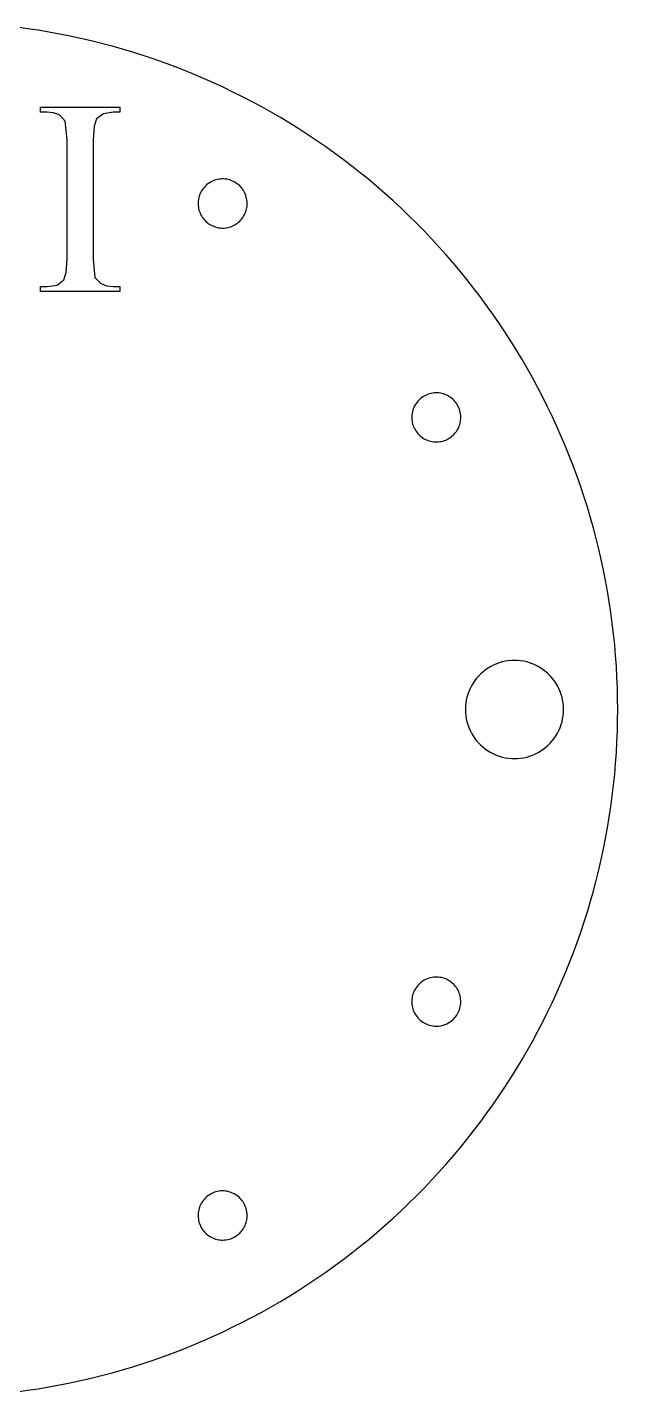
# Model space of a CAD drawing. Extents: x -89 to 89, y -89 to 89.
# Drawn here: x 12.5 to 88.9, y -88.2 to 88.2 of the extents above; entities that cross this region are included whole.
import ezdxf

# ---------------------------------------------------------------- set-up
doc = ezdxf.new("R2010")
doc.units = 0
doc.header["$MEASUREMENT"] = 0
doc.layers.get('0').update_dxf_attribs({"linetype": 'CONTINUOUS'})

msp = doc.modelspace()

# ---------------------------------------------------------------- linework, layer by layer
for p, q in [((12.53, 88.01), (11.14, 88.2)), ((13.91, 87.81), (12.53, 88.01)), ((15.28, 87.58), (13.91, 87.81)), ((16.66, 87.33), (15.28, 87.58)), ((18.03, 87.05), (16.66, 87.33)), ((19.39, 86.76), (18.03, 87.05)), ((20.75, 86.44), (19.39, 86.76)), ((22.11, 86.11), (20.75, 86.44)), ((23.46, 85.75), (22.11, 86.11)), ((24.8, 85.37), (23.46, 85.75)), ((26.14, 84.97), (24.8, 85.37)), ((27.47, 84.55), (26.14, 84.97)), ((28.8, 84.11), (27.47, 84.55)), ((30.11, 83.64), (28.8, 84.11)), ((31.42, 83.16), (30.11, 83.64)), ((32.73, 82.66), (31.42, 83.16)), ((34.02, 82.13), (32.73, 82.66)), ((35.31, 81.59), (34.02, 82.13)), ((36.58, 81.02), (35.31, 81.59)), ((37.85, 80.44), (36.58, 81.02)), ((39.11, 79.83), (37.85, 80.44)), ((40.36, 79.21), (39.11, 79.83)), ((14.22, 77.89), (24.45, 77.89)), ((14.22, 77.24), (14.22, 77.89)), ((24.45, 77.89), (24.45, 77.24)), ((41.6, 78.57), (40.36, 79.21)), ((42.83, 77.9), (41.6, 78.57)), ((44.05, 77.22), (42.83, 77.9)), ((15.07, 77.24), (14.22, 77.24)), ((15.9, 77.13), (15.07, 77.24)), ((16.69, 76.82), (15.9, 77.13)), ((17.41, 76.06), (16.69, 76.82)), ((17.64, 73.66), (17.41, 76.06)), ((21.46, 76.38), (21.13, 75.42)), ((22.33, 77.02), (21.46, 76.38)), ((23.59, 77.24), (22.33, 77.02)), ((24.45, 77.24), (23.59, 77.24)), ((45.25, 76.52), (44.05, 77.22)), ((46.45, 75.8), (45.25, 76.52)), ((21.13, 75.42), (21.02, 73.66)), ((47.64, 75.06), (46.45, 75.8)), ((48.81, 74.3), (47.64, 75.06)), ((49.97, 73.53), (48.81, 74.3)), ((17.64, 58.24), (17.64, 73.66)), ((21.02, 73.66), (21.02, 58.24)), ((51.12, 72.73), (49.97, 73.53)), ((52.25, 71.92), (51.12, 72.73)), ((53.38, 71.09), (52.25, 71.92)), ((54.49, 70.24), (53.38, 71.09)), ((55.58, 69.38), (54.49, 70.24)), ((56.67, 68.5), (55.58, 69.38)), ((35.05, 67.06), (34.95, 66.89)), ((35.16, 67.23), (35.05, 67.06)), ((35.28, 67.39), (35.16, 67.23)), ((35.41, 67.54), (35.28, 67.39)), ((35.55, 67.69), (35.41, 67.54)), ((35.69, 67.82), (35.55, 67.69)), ((35.85, 67.95), (35.69, 67.82)), ((36.01, 68.06), (35.85, 67.95)), ((36.18, 68.17), (36.01, 68.06)), ((36.36, 68.26), (36.18, 68.17)), ((36.54, 68.34), (36.36, 68.26)), ((36.72, 68.42), (36.54, 68.34)), ((36.91, 68.48), (36.72, 68.42)), ((37.11, 68.52), (36.91, 68.48)), ((37.3, 68.56), (37.11, 68.52)), ((37.5, 68.58), (37.3, 68.56)), ((37.7, 68.59), (37.5, 68.58)), ((37.9, 68.59), (37.7, 68.59)), ((38.1, 68.57), (37.9, 68.59)), ((38.3, 68.55), (38.1, 68.57)), ((38.49, 68.51), (38.3, 68.55)), ((38.69, 68.46), (38.49, 68.51)), ((38.88, 68.39), (38.69, 68.46)), ((39.06, 68.32), (38.88, 68.39)), ((39.24, 68.23), (39.06, 68.32)), ((39.41, 68.13), (39.24, 68.23)), ((39.58, 68.02), (39.41, 68.13)), ((39.74, 67.91), (39.58, 68.02)), ((39.89, 67.78), (39.74, 67.91)), ((40.04, 67.64), (39.89, 67.78)), ((40.17, 67.49), (40.04, 67.64)), ((40.3, 67.34), (40.17, 67.49)), ((40.41, 67.17), (40.3, 67.34)), ((40.52, 67), (40.41, 67.17)), ((57.74, 67.6), (56.67, 68.5)), ((58.79, 66.68), (57.74, 67.6)), ((34.6, 65.55), (34.59, 65.35)), ((34.59, 65.35), (34.6, 65.15)), ((34.61, 65.75), (34.6, 65.55)), ((34.64, 65.95), (34.61, 65.75)), ((34.68, 66.14), (34.64, 65.95)), ((34.73, 66.33), (34.68, 66.14)), ((34.79, 66.52), (34.73, 66.33)), ((34.87, 66.71), (34.79, 66.52)), ((34.95, 66.89), (34.87, 66.71)), ((40.61, 66.83), (40.52, 67)), ((40.7, 66.65), (40.61, 66.83)), ((40.77, 66.46), (40.7, 66.65)), ((40.83, 66.27), (40.77, 66.46)), ((40.87, 66.08), (40.83, 66.27)), ((40.91, 65.88), (40.87, 66.08)), ((40.93, 65.68), (40.91, 65.88)), ((40.94, 65.48), (40.93, 65.68)), ((40.93, 65.09), (40.94, 65.28)), ((40.94, 65.28), (40.94, 65.48)), ((59.83, 65.75), (58.79, 66.68)), ((60.86, 64.81), (59.83, 65.75)), ((34.6, 65.15), (34.63, 64.95)), ((34.63, 64.95), (34.66, 64.76)), ((34.66, 64.76), (34.71, 64.56)), ((34.71, 64.56), (34.77, 64.37)), ((34.77, 64.37), (34.84, 64.19)), ((34.84, 64.19), (34.92, 64.01)), ((34.92, 64.01), (35.02, 63.83)), ((35.02, 63.83), (35.12, 63.66)), ((35.12, 63.66), (35.24, 63.5)), ((40.26, 63.44), (40.38, 63.6)), ((40.38, 63.6), (40.48, 63.77)), ((40.48, 63.77), (40.58, 63.95)), ((40.58, 63.95), (40.67, 64.13)), ((40.67, 64.13), (40.74, 64.31)), ((40.74, 64.31), (40.81, 64.5)), ((40.81, 64.5), (40.86, 64.69)), ((40.86, 64.69), (40.9, 64.89)), ((40.9, 64.89), (40.93, 65.09)), ((61.87, 63.84), (60.86, 64.81)), ((62.86, 62.86), (61.87, 63.84)), ((35.24, 63.5), (35.37, 63.34)), ((35.37, 63.34), (35.5, 63.2)), ((35.5, 63.2), (35.64, 63.06)), ((35.64, 63.06), (35.8, 62.93)), ((35.8, 62.93), (35.96, 62.81)), ((35.96, 62.81), (36.12, 62.7)), ((36.12, 62.7), (36.3, 62.6)), ((36.3, 62.6), (36.48, 62.52)), ((36.48, 62.52), (36.66, 62.44)), ((36.66, 62.44), (36.85, 62.38)), ((36.85, 62.38), (37.04, 62.33)), ((37.04, 62.33), (37.24, 62.29)), ((37.24, 62.29), (37.44, 62.26)), ((37.44, 62.26), (37.64, 62.24)), ((37.64, 62.24), (37.84, 62.24)), ((37.84, 62.24), (38.03, 62.25)), ((38.03, 62.25), (38.23, 62.28)), ((38.23, 62.28), (38.43, 62.31)), ((38.43, 62.31), (38.62, 62.36)), ((38.62, 62.36), (38.81, 62.42)), ((38.81, 62.42), (39, 62.49)), ((39, 62.49), (39.18, 62.57)), ((39.18, 62.57), (39.36, 62.67)), ((39.36, 62.67), (39.53, 62.77)), ((39.53, 62.77), (39.69, 62.89)), ((39.69, 62.89), (39.84, 63.01)), ((39.84, 63.01), (39.99, 63.15)), ((39.99, 63.15), (40.13, 63.29)), ((40.13, 63.29), (40.26, 63.44)), ((63.84, 61.87), (62.86, 62.86)), ((64.81, 60.86), (63.84, 61.87)), ((65.75, 59.83), (64.81, 60.86)), ((17.53, 56.49), (17.64, 58.24)), ((21.02, 58.24), (21.25, 55.85)), ((66.68, 58.79), (65.75, 59.83)), ((67.6, 57.74), (66.68, 58.79)), ((17.22, 55.53), (17.53, 56.49)), ((68.5, 56.67), (67.6, 57.74)), ((69.38, 55.58), (68.5, 56.67)), ((15.07, 54.67), (16.34, 54.88)), ((16.34, 54.88), (17.22, 55.53)), ((21.25, 55.85), (21.99, 55.09)), ((21.99, 55.09), (22.77, 54.77)), ((22.77, 54.77), (23.59, 54.67)), ((70.24, 54.49), (69.38, 55.58)), ((14.22, 54.67), (15.07, 54.67)), ((14.22, 54.02), (14.22, 54.67)), ((24.45, 54.02), (14.22, 54.02)), ((23.59, 54.67), (24.45, 54.67)), ((24.45, 54.67), (24.45, 54.02)), ((71.09, 53.38), (70.24, 54.49)), ((71.92, 52.25), (71.09, 53.38)), ((72.73, 51.12), (71.92, 52.25)), ((73.53, 49.97), (72.73, 51.12)), ((74.3, 48.81), (73.53, 49.97)), ((75.06, 47.64), (74.3, 48.81)), ((75.8, 46.45), (75.06, 47.64)), ((76.52, 45.25), (75.8, 46.45)), ((77.22, 44.05), (76.52, 45.25)), ((77.9, 42.83), (77.22, 44.05)), ((78.57, 41.6), (77.9, 42.83)), ((64.01, 40.61), (63.83, 40.52)), ((64.19, 40.7), (64.01, 40.61)), ((64.37, 40.77), (64.19, 40.7)), ((64.56, 40.83), (64.37, 40.77)), ((64.76, 40.87), (64.56, 40.83)), ((64.95, 40.91), (64.76, 40.87)), ((65.15, 40.93), (64.95, 40.91)), ((65.35, 40.94), (65.15, 40.93)), ((65.55, 40.94), (65.35, 40.94)), ((65.75, 40.93), (65.55, 40.94)), ((65.95, 40.9), (65.75, 40.93)), ((66.14, 40.86), (65.95, 40.9)), ((66.33, 40.81), (66.14, 40.86)), ((66.52, 40.74), (66.33, 40.81)), ((66.71, 40.67), (66.52, 40.74)), ((66.89, 40.58), (66.71, 40.67)), ((67.06, 40.48), (66.89, 40.58)), ((79.21, 40.36), (78.57, 41.6)), ((62.44, 38.88), (62.38, 38.69)), ((62.52, 39.06), (62.44, 38.88)), ((62.6, 39.24), (62.52, 39.06)), ((62.7, 39.41), (62.6, 39.24)), ((62.81, 39.58), (62.7, 39.41)), ((62.93, 39.74), (62.81, 39.58)), ((63.06, 39.89), (62.93, 39.74)), ((63.2, 40.04), (63.06, 39.89)), ((63.34, 40.17), (63.2, 40.04)), ((63.5, 40.3), (63.34, 40.17)), ((63.66, 40.41), (63.5, 40.3)), ((63.83, 40.52), (63.66, 40.41)), ((67.23, 40.38), (67.06, 40.48)), ((67.39, 40.26), (67.23, 40.38)), ((67.54, 40.13), (67.39, 40.26)), ((67.69, 39.99), (67.54, 40.13)), ((67.82, 39.84), (67.69, 39.99)), ((67.95, 39.69), (67.82, 39.84)), ((68.06, 39.53), (67.95, 39.69)), ((68.17, 39.36), (68.06, 39.53)), ((68.26, 39.18), (68.17, 39.36)), ((68.34, 39), (68.26, 39.18)), ((68.42, 38.81), (68.34, 39)), ((68.48, 38.62), (68.42, 38.81)), ((79.83, 39.11), (79.21, 40.36)), ((80.44, 37.85), (79.83, 39.11)), ((62.26, 38.1), (62.24, 37.9)), ((62.24, 37.9), (62.24, 37.7)), ((62.24, 37.7), (62.25, 37.5)), ((62.25, 37.5), (62.28, 37.3)), ((62.29, 38.3), (62.26, 38.1)), ((62.28, 37.3), (62.31, 37.11)), ((62.33, 38.49), (62.29, 38.3)), ((62.31, 37.11), (62.36, 36.91)), ((62.38, 38.69), (62.33, 38.49)), ((68.52, 38.43), (68.48, 38.62)), ((68.51, 37.04), (68.55, 37.24)), ((68.56, 38.23), (68.52, 38.43)), ((68.55, 37.24), (68.57, 37.44)), ((68.58, 38.03), (68.56, 38.23)), ((68.57, 37.44), (68.59, 37.64)), ((68.59, 37.84), (68.58, 38.03)), ((68.59, 37.64), (68.59, 37.84)), ((81.02, 36.58), (80.44, 37.85)), ((62.36, 36.91), (62.42, 36.72)), ((62.42, 36.72), (62.49, 36.54)), ((62.49, 36.54), (62.57, 36.36)), ((62.57, 36.36), (62.67, 36.18)), ((62.67, 36.18), (62.77, 36.01)), ((62.77, 36.01), (62.89, 35.85)), ((62.89, 35.85), (63.01, 35.69)), ((63.01, 35.69), (63.15, 35.55)), ((63.15, 35.55), (63.29, 35.41)), ((63.29, 35.41), (63.44, 35.28)), ((63.44, 35.28), (63.6, 35.16)), ((67.34, 35.24), (67.49, 35.37)), ((67.49, 35.37), (67.64, 35.5)), ((67.64, 35.5), (67.78, 35.64)), ((67.78, 35.64), (67.91, 35.8)), ((67.91, 35.8), (68.02, 35.96)), ((68.02, 35.96), (68.13, 36.12)), ((68.13, 36.12), (68.23, 36.3)), ((68.23, 36.3), (68.32, 36.48)), ((68.32, 36.48), (68.39, 36.66)), ((68.39, 36.66), (68.46, 36.85)), ((68.46, 36.85), (68.51, 37.04)), ((81.59, 35.31), (81.02, 36.58)), ((82.13, 34.02), (81.59, 35.31)), ((63.6, 35.16), (63.77, 35.05)), ((63.77, 35.05), (63.95, 34.95)), ((63.95, 34.95), (64.13, 34.87)), ((64.13, 34.87), (64.31, 34.79)), ((64.31, 34.79), (64.5, 34.73)), ((64.5, 34.73), (64.69, 34.68)), ((64.69, 34.68), (64.89, 34.64)), ((64.89, 34.64), (65.09, 34.61)), ((65.09, 34.61), (65.28, 34.6)), ((65.28, 34.6), (65.48, 34.59)), ((65.48, 34.59), (65.68, 34.6)), ((65.68, 34.6), (65.88, 34.63)), ((65.88, 34.63), (66.08, 34.66)), ((66.08, 34.66), (66.27, 34.71)), ((66.27, 34.71), (66.46, 34.77)), ((66.46, 34.77), (66.65, 34.84)), ((66.65, 34.84), (66.83, 34.92)), ((66.83, 34.92), (67, 35.02)), ((67, 35.02), (67.17, 35.12)), ((67.17, 35.12), (67.34, 35.24)), ((82.66, 32.73), (82.13, 34.02)), ((83.16, 31.42), (82.66, 32.73)), ((83.64, 30.11), (83.16, 31.42)), ((84.11, 28.8), (83.64, 30.11)), ((84.55, 27.47), (84.11, 28.8)), ((84.97, 26.14), (84.55, 27.47)), ((85.37, 24.8), (84.97, 26.14)), ((85.75, 23.46), (85.37, 24.8)), ((86.11, 22.11), (85.75, 23.46)), ((86.44, 20.75), (86.11, 22.11)), ((86.76, 19.39), (86.44, 20.75)), ((87.05, 18.03), (86.76, 19.39)), ((87.33, 16.66), (87.05, 18.03)), ((87.58, 15.28), (87.33, 16.66)), ((87.81, 13.91), (87.58, 15.28)), ((88.01, 12.53), (87.81, 13.91)), ((88.2, 11.14), (88.01, 12.53)), ((88.36, 9.76), (88.2, 11.14)), ((88.51, 8.37), (88.36, 9.76)), ((88.63, 6.98), (88.51, 8.37)), ((72.13, 5.36), (71.8, 5.14)), ((72.48, 5.56), (72.13, 5.36)), ((72.83, 5.75), (72.48, 5.56)), ((73.2, 5.9), (72.83, 5.75)), ((73.57, 6.04), (73.2, 5.9)), ((73.96, 6.15), (73.57, 6.04)), ((74.35, 6.24), (73.96, 6.15)), ((74.74, 6.3), (74.35, 6.24)), ((75.14, 6.34), (74.74, 6.3)), ((75.54, 6.35), (75.14, 6.34)), ((75.94, 6.34), (75.54, 6.35)), ((76.33, 6.3), (75.94, 6.34)), ((76.73, 6.24), (76.33, 6.3)), ((77.12, 6.15), (76.73, 6.24)), ((77.5, 6.04), (77.12, 6.15)), ((77.87, 5.9), (77.5, 6.04)), ((78.24, 5.75), (77.87, 5.9)), ((78.6, 5.56), (78.24, 5.75)), ((78.94, 5.36), (78.6, 5.56)), ((79.27, 5.14), (78.94, 5.36)), ((88.72, 5.58), (88.63, 6.98)), ((88.8, 4.19), (88.72, 5.58)), ((70.4, 3.73), (70.18, 3.4)), ((70.64, 4.05), (70.4, 3.73)), ((70.91, 4.35), (70.64, 4.05)), ((71.19, 4.63), (70.91, 4.35)), ((71.49, 4.89), (71.19, 4.63)), ((71.8, 5.14), (71.49, 4.89)), ((79.58, 4.89), (79.27, 5.14)), ((79.88, 4.63), (79.58, 4.89)), ((80.17, 4.35), (79.88, 4.63)), ((80.43, 4.05), (80.17, 4.35)), ((80.67, 3.73), (80.43, 4.05)), ((80.9, 3.4), (80.67, 3.73)), ((88.86, 2.79), (88.8, 4.19)), ((69.5, 1.96), (69.39, 1.58)), ((69.63, 2.34), (69.5, 1.96)), ((69.79, 2.7), (69.63, 2.34)), ((69.97, 3.06), (69.79, 2.7)), ((70.18, 3.4), (69.97, 3.06)), ((81.1, 3.06), (80.9, 3.4)), ((81.28, 2.7), (81.1, 3.06)), ((81.44, 2.34), (81.28, 2.7)), ((81.58, 1.96), (81.44, 2.34)), ((81.69, 1.58), (81.58, 1.96)), ((88.89, 1.4), (88.86, 2.79)), ((69.2, 0.4), (69.19, 0)), ((69.24, 0.8), (69.2, 0.4)), ((69.3, 1.19), (69.24, 0.8)), ((69.39, 1.58), (69.3, 1.19)), ((81.77, 1.19), (81.69, 1.58)), ((81.84, 0.8), (81.77, 1.19)), ((81.87, 0.4), (81.84, 0.8)), ((81.89, 0), (81.87, 0.4)), ((88.9, 0), (88.89, 1.4)), ((69.19, 0), (69.2, -0.4)), ((69.2, -0.4), (69.24, -0.8)), ((69.24, -0.8), (69.3, -1.19)), ((69.3, -1.19), (69.39, -1.58)), ((69.39, -1.58), (69.5, -1.96)), ((81.58, -1.96), (81.69, -1.58)), ((81.69, -1.58), (81.77, -1.19)), ((81.77, -1.19), (81.84, -0.8)), ((81.84, -0.8), (81.87, -0.4)), ((81.87, -0.4), (81.89, 0)), ((88.86, -2.79), (88.89, -1.4)), ((88.89, -1.4), (88.9, 0)), ((69.5, -1.96), (69.63, -2.34)), ((69.63, -2.34), (69.79, -2.7)), ((69.79, -2.7), (69.97, -3.06)), ((69.97, -3.06), (70.18, -3.4)), ((70.18, -3.4), (70.4, -3.73)), ((80.67, -3.73), (80.9, -3.4)), ((80.9, -3.4), (81.1, -3.06)), ((81.1, -3.06), (81.28, -2.7)), ((81.28, -2.7), (81.44, -2.34)), ((81.44, -2.34), (81.58, -1.96)), ((88.8, -4.19), (88.86, -2.79)), ((70.4, -3.73), (70.64, -4.05)), ((70.64, -4.05), (70.91, -4.35)), ((70.91, -4.35), (71.19, -4.63)), ((71.19, -4.63), (71.49, -4.89)), ((71.49, -4.89), (71.8, -5.14)), ((71.8, -5.14), (72.13, -5.36)), ((78.94, -5.36), (79.27, -5.14)), ((79.27, -5.14), (79.58, -4.89)), ((79.58, -4.89), (79.88, -4.63)), ((79.88, -4.63), (80.17, -4.35)), ((80.17, -4.35), (80.43, -4.05)), ((80.43, -4.05), (80.67, -3.73)), ((88.72, -5.58), (88.8, -4.19)), ((72.13, -5.36), (72.48, -5.56)), ((72.48, -5.56), (72.83, -5.75)), ((72.83, -5.75), (73.2, -5.9)), ((73.2, -5.9), (73.57, -6.04)), ((73.57, -6.04), (73.96, -6.15)), ((73.96, -6.15), (74.35, -6.24)), ((74.35, -6.24), (74.74, -6.3)), ((74.74, -6.3), (75.14, -6.34)), ((75.14, -6.34), (75.54, -6.35)), ((75.54, -6.35), (75.94, -6.34)), ((75.94, -6.34), (76.33, -6.3)), ((76.33, -6.3), (76.73, -6.24)), ((76.73, -6.24), (77.12, -6.15)), ((77.12, -6.15), (77.5, -6.04)), ((77.5, -6.04), (77.87, -5.9)), ((77.87, -5.9), (78.24, -5.75)), ((78.24, -5.75), (78.6, -5.56)), ((78.6, -5.56), (78.94, -5.36)), ((88.51, -8.37), (88.63, -6.98)), ((88.63, -6.98), (88.72, -5.58)), ((88.36, -9.76), (88.51, -8.37)), ((88.2, -11.14), (88.36, -9.76)), ((88.01, -12.53), (88.2, -11.14)), ((87.58, -15.28), (87.81, -13.91)), ((87.81, -13.91), (88.01, -12.53)), ((87.33, -16.66), (87.58, -15.28)), ((87.05, -18.03), (87.33, -16.66)), ((86.44, -20.75), (86.76, -19.39)), ((86.76, -19.39), (87.05, -18.03)), ((86.11, -22.11), (86.44, -20.75)), ((85.75, -23.46), (86.11, -22.11)), ((85.37, -24.8), (85.75, -23.46)), ((84.55, -27.47), (84.97, -26.14)), ((84.97, -26.14), (85.37, -24.8)), ((84.11, -28.8), (84.55, -27.47)), ((83.64, -30.11), (84.11, -28.8)), ((82.66, -32.73), (83.16, -31.42)), ((83.16, -31.42), (83.64, -30.11)), ((82.13, -34.02), (82.66, -32.73)), ((63.6, -35.16), (63.44, -35.28)), ((63.77, -35.05), (63.6, -35.16)), ((63.95, -34.95), (63.77, -35.05)), ((64.13, -34.87), (63.95, -34.95)), ((64.31, -34.79), (64.13, -34.87)), ((64.5, -34.73), (64.31, -34.79)), ((64.69, -34.68), (64.5, -34.73)), ((64.89, -34.64), (64.69, -34.68)), ((65.09, -34.61), (64.89, -34.64)), ((65.28, -34.6), (65.09, -34.61)), ((65.48, -34.59), (65.28, -34.6)), ((65.68, -34.6), (65.48, -34.59)), ((65.88, -34.63), (65.68, -34.6)), ((66.08, -34.66), (65.88, -34.63)), ((66.27, -34.71), (66.08, -34.66)), ((66.46, -34.77), (66.27, -34.71)), ((66.65, -34.84), (66.46, -34.77)), ((66.83, -34.92), (66.65, -34.84)), ((67, -35.02), (66.83, -34.92)), ((67.17, -35.12), (67, -35.02)), ((67.34, -35.24), (67.17, -35.12)), ((67.49, -35.37), (67.34, -35.24)), ((81.59, -35.31), (82.13, -34.02)), ((62.36, -36.91), (62.31, -37.11)), ((62.42, -36.72), (62.36, -36.91)), ((62.49, -36.54), (62.42, -36.72)), ((62.57, -36.36), (62.49, -36.54)), ((62.67, -36.18), (62.57, -36.36)), ((62.77, -36.01), (62.67, -36.18)), ((62.89, -35.85), (62.77, -36.01)), ((63.01, -35.69), (62.89, -35.85)), ((63.15, -35.55), (63.01, -35.69)), ((63.29, -35.41), (63.15, -35.55)), ((63.44, -35.28), (63.29, -35.41)), ((67.64, -35.5), (67.49, -35.37)), ((67.78, -35.64), (67.64, -35.5)), ((67.91, -35.8), (67.78, -35.64)), ((68.02, -35.96), (67.91, -35.8)), ((68.13, -36.12), (68.02, -35.96)), ((68.23, -36.3), (68.13, -36.12)), ((68.32, -36.48), (68.23, -36.3)), ((68.39, -36.66), (68.32, -36.48)), ((68.46, -36.85), (68.39, -36.66)), ((68.51, -37.04), (68.46, -36.85)), ((68.55, -37.24), (68.51, -37.04)), ((80.44, -37.85), (81.02, -36.58)), ((81.02, -36.58), (81.59, -35.31)), ((62.25, -37.5), (62.24, -37.7)), ((62.24, -37.7), (62.24, -37.9)), ((62.24, -37.9), (62.26, -38.1)), ((62.28, -37.3), (62.25, -37.5)), ((62.26, -38.1), (62.29, -38.3)), ((62.31, -37.11), (62.28, -37.3)), ((62.29, -38.3), (62.33, -38.49)), ((62.33, -38.49), (62.38, -38.69)), ((62.38, -38.69), (62.44, -38.88)), ((68.42, -38.81), (68.48, -38.62)), ((68.48, -38.62), (68.52, -38.43)), ((68.52, -38.43), (68.56, -38.23)), ((68.57, -37.44), (68.55, -37.24)), ((68.56, -38.23), (68.58, -38.03)), ((68.59, -37.64), (68.57, -37.44)), ((68.58, -38.03), (68.59, -37.84)), ((68.59, -37.84), (68.59, -37.64)), ((79.83, -39.11), (80.44, -37.85)), ((62.44, -38.88), (62.52, -39.06)), ((62.52, -39.06), (62.6, -39.24)), ((62.6, -39.24), (62.7, -39.41)), ((62.7, -39.41), (62.81, -39.58)), ((62.81, -39.58), (62.93, -39.74)), ((62.93, -39.74), (63.06, -39.89)), ((63.06, -39.89), (63.2, -40.04)), ((63.2, -40.04), (63.34, -40.17)), ((63.34, -40.17), (63.5, -40.3)), ((63.5, -40.3), (63.66, -40.41)), ((63.66, -40.41), (63.83, -40.52)), ((63.83, -40.52), (64.01, -40.61)), ((66.89, -40.58), (67.06, -40.48)), ((67.06, -40.48), (67.23, -40.38)), ((67.23, -40.38), (67.39, -40.26)), ((67.39, -40.26), (67.54, -40.13)), ((67.54, -40.13), (67.69, -39.99)), ((67.69, -39.99), (67.82, -39.84)), ((67.82, -39.84), (67.95, -39.69)), ((67.95, -39.69), (68.06, -39.53)), ((68.06, -39.53), (68.17, -39.36)), ((68.17, -39.36), (68.26, -39.18)), ((68.26, -39.18), (68.34, -39)), ((68.34, -39), (68.42, -38.81)), ((78.57, -41.6), (79.21, -40.36)), ((79.21, -40.36), (79.83, -39.11)), ((64.01, -40.61), (64.19, -40.7)), ((64.19, -40.7), (64.37, -40.77)), ((64.37, -40.77), (64.56, -40.83)), ((64.56, -40.83), (64.76, -40.87)), ((64.76, -40.87), (64.95, -40.91)), ((64.95, -40.91), (65.15, -40.93)), ((65.15, -40.93), (65.35, -40.94)), ((65.35, -40.94), (65.55, -40.94)), ((65.55, -40.94), (65.75, -40.93)), ((65.75, -40.93), (65.95, -40.9)), ((65.95, -40.9), (66.14, -40.86)), ((66.14, -40.86), (66.33, -40.81)), ((66.33, -40.81), (66.52, -40.74)), ((66.52, -40.74), (66.71, -40.67)), ((66.71, -40.67), (66.89, -40.58)), ((77.9, -42.83), (78.57, -41.6)), ((76.52, -45.25), (77.22, -44.05)), ((77.22, -44.05), (77.9, -42.83)), ((75.8, -46.45), (76.52, -45.25)), ((75.06, -47.64), (75.8, -46.45)), ((73.53, -49.97), (74.3, -48.81)), ((74.3, -48.81), (75.06, -47.64)), ((71.92, -52.25), (72.73, -51.12)), ((72.73, -51.12), (73.53, -49.97)), ((71.09, -53.38), (71.92, -52.25)), ((69.38, -55.58), (70.24, -54.49)), ((70.24, -54.49), (71.09, -53.38)), ((68.5, -56.67), (69.38, -55.58)), ((66.68, -58.79), (67.6, -57.74)), ((67.6, -57.74), (68.5, -56.67)), ((64.81, -60.86), (65.75, -59.83)), ((65.75, -59.83), (66.68, -58.79)), ((63.84, -61.87), (64.81, -60.86)), ((35.28, -63.44), (35.16, -63.6)), ((35.41, -63.29), (35.28, -63.44)), ((35.55, -63.15), (35.41, -63.29)), ((35.69, -63.01), (35.55, -63.15)), ((35.85, -62.89), (35.69, -63.01)), ((36.01, -62.77), (35.85, -62.89)), ((36.18, -62.67), (36.01, -62.77)), ((36.36, -62.57), (36.18, -62.67)), ((36.54, -62.49), (36.36, -62.57)), ((36.72, -62.42), (36.54, -62.49)), ((36.91, -62.36), (36.72, -62.42)), ((37.11, -62.31), (36.91, -62.36)), ((37.3, -62.28), (37.11, -62.31)), ((37.5, -62.25), (37.3, -62.28)), ((37.7, -62.24), (37.5, -62.25)), ((37.9, -62.24), (37.7, -62.24)), ((38.1, -62.26), (37.9, -62.24)), ((38.3, -62.29), (38.1, -62.26)), ((38.49, -62.33), (38.3, -62.29)), ((38.69, -62.38), (38.49, -62.33)), ((38.88, -62.44), (38.69, -62.38)), ((39.06, -62.52), (38.88, -62.44)), ((39.24, -62.6), (39.06, -62.52)), ((39.41, -62.7), (39.24, -62.6)), ((39.58, -62.81), (39.41, -62.7)), ((39.74, -62.93), (39.58, -62.81)), ((39.89, -63.06), (39.74, -62.93)), ((40.04, -63.2), (39.89, -63.06)), ((40.17, -63.34), (40.04, -63.2)), ((40.3, -63.5), (40.17, -63.34)), ((40.41, -63.66), (40.3, -63.5)), ((61.87, -63.84), (62.86, -62.86)), ((62.86, -62.86), (63.84, -61.87)), ((34.61, -65.09), (34.6, -65.28)), ((34.64, -64.89), (34.61, -65.09)), ((34.68, -64.69), (34.64, -64.89)), ((34.73, -64.5), (34.68, -64.69)), ((34.79, -64.31), (34.73, -64.5)), ((34.87, -64.13), (34.79, -64.31)), ((34.95, -63.95), (34.87, -64.13)), ((35.05, -63.77), (34.95, -63.95)), ((35.16, -63.6), (35.05, -63.77)), ((40.52, -63.83), (40.41, -63.66)), ((40.61, -64.01), (40.52, -63.83)), ((40.7, -64.19), (40.61, -64.01)), ((40.77, -64.37), (40.7, -64.19)), ((40.83, -64.56), (40.77, -64.37)), ((40.87, -64.76), (40.83, -64.56)), ((40.91, -64.95), (40.87, -64.76)), ((40.93, -65.15), (40.91, -64.95)), ((40.94, -65.35), (40.93, -65.15)), ((59.83, -65.75), (60.86, -64.81)), ((60.86, -64.81), (61.87, -63.84)), ((34.6, -65.28), (34.59, -65.48)), ((34.59, -65.48), (34.6, -65.68)), ((34.6, -65.68), (34.63, -65.88)), ((34.63, -65.88), (34.66, -66.08)), ((34.66, -66.08), (34.71, -66.27)), ((34.71, -66.27), (34.77, -66.46)), ((34.77, -66.46), (34.84, -66.65)), ((34.84, -66.65), (34.92, -66.83)), ((34.92, -66.83), (35.02, -67)), ((35.02, -67), (35.12, -67.17)), ((40.48, -67.06), (40.58, -66.89)), ((40.58, -66.89), (40.67, -66.71)), ((40.67, -66.71), (40.74, -66.52)), ((40.74, -66.52), (40.81, -66.33)), ((40.81, -66.33), (40.86, -66.14)), ((40.86, -66.14), (40.9, -65.95)), ((40.9, -65.95), (40.93, -65.75)), ((40.93, -65.75), (40.94, -65.55)), ((40.94, -65.55), (40.94, -65.35)), ((57.74, -67.6), (58.79, -66.68)), ((58.79, -66.68), (59.83, -65.75)), ((35.12, -67.17), (35.24, -67.34)), ((35.24, -67.34), (35.37, -67.49)), ((35.37, -67.49), (35.5, -67.64)), ((35.5, -67.64), (35.64, -67.78)), ((35.64, -67.78), (35.8, -67.91)), ((35.8, -67.91), (35.96, -68.02)), ((35.96, -68.02), (36.12, -68.13)), ((36.12, -68.13), (36.3, -68.23)), ((36.3, -68.23), (36.48, -68.32)), ((36.48, -68.32), (36.66, -68.39)), ((36.66, -68.39), (36.85, -68.46)), ((36.85, -68.46), (37.04, -68.51)), ((37.04, -68.51), (37.24, -68.55)), ((37.24, -68.55), (37.44, -68.57)), ((37.44, -68.57), (37.64, -68.59)), ((37.64, -68.59), (37.84, -68.59)), ((37.84, -68.59), (38.03, -68.58)), ((38.03, -68.58), (38.23, -68.56)), ((38.23, -68.56), (38.43, -68.52)), ((38.43, -68.52), (38.62, -68.48)), ((38.62, -68.48), (38.81, -68.42)), ((38.81, -68.42), (39, -68.34)), ((39, -68.34), (39.18, -68.26)), ((39.18, -68.26), (39.36, -68.17)), ((39.36, -68.17), (39.53, -68.06)), ((39.53, -68.06), (39.69, -67.95)), ((39.69, -67.95), (39.84, -67.82)), ((39.84, -67.82), (39.99, -67.69)), ((39.99, -67.69), (40.13, -67.54)), ((40.13, -67.54), (40.26, -67.39)), ((40.26, -67.39), (40.38, -67.23)), ((40.38, -67.23), (40.48, -67.06)), ((55.58, -69.38), (56.67, -68.5)), ((56.67, -68.5), (57.74, -67.6)), ((53.38, -71.09), (54.49, -70.24)), ((54.49, -70.24), (55.58, -69.38)), ((51.12, -72.73), (52.25, -71.92)), ((52.25, -71.92), (53.38, -71.09)), ((48.81, -74.3), (49.97, -73.53)), ((49.97, -73.53), (51.12, -72.73)), ((45.25, -76.52), (46.45, -75.8)), ((46.45, -75.8), (47.64, -75.06)), ((47.64, -75.06), (48.81, -74.3)), ((42.83, -77.9), (44.05, -77.22)), ((44.05, -77.22), (45.25, -76.52)), ((39.11, -79.83), (40.36, -79.21)), ((40.36, -79.21), (41.6, -78.57)), ((41.6, -78.57), (42.83, -77.9)), ((35.31, -81.59), (36.58, -81.02)), ((36.58, -81.02), (37.85, -80.44)), ((37.85, -80.44), (39.11, -79.83)), ((31.42, -83.16), (32.73, -82.66)), ((32.73, -82.66), (34.02, -82.13)), ((34.02, -82.13), (35.31, -81.59)), ((26.14, -84.97), (27.47, -84.55)), ((27.47, -84.55), (28.8, -84.11)), ((28.8, -84.11), (30.11, -83.64)), ((30.11, -83.64), (31.42, -83.16)), ((20.75, -86.44), (22.11, -86.11)), ((22.11, -86.11), (23.46, -85.75)), ((23.46, -85.75), (24.8, -85.37)), ((24.8, -85.37), (26.14, -84.97)), ((11.14, -88.2), (12.53, -88.01)), ((12.53, -88.01), (13.91, -87.81)), ((13.91, -87.81), (15.28, -87.58)), ((15.28, -87.58), (16.66, -87.33)), ((16.66, -87.33), (18.03, -87.05)), ((18.03, -87.05), (19.39, -86.76)), ((19.39, -86.76), (20.75, -86.44))]:
    msp.add_line(p, q)

doc.saveas('drawing.dxf')
